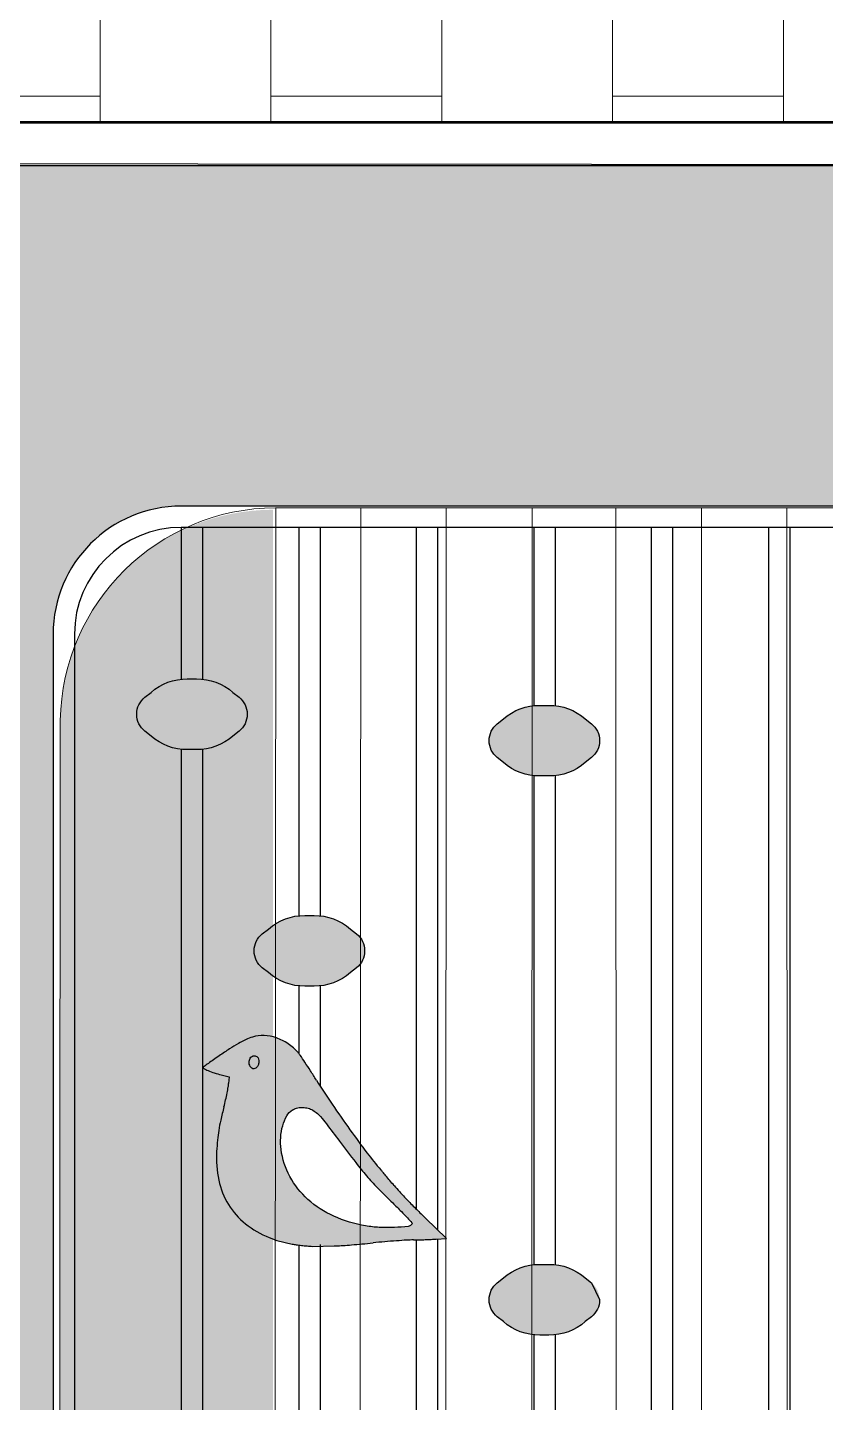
# Model space of a CAD drawing. Header units: millimetres. Extents: x 35877 to 3066687, y -650199 to -40525.
# Drawn here: x 147938.86 to 147957.54, y -179670.59 to -179638.39 of the extents above; entities that cross this region are included whole.
import ezdxf

# ---------------------------------------------------------------- set-up
doc = ezdxf.new("R2010")
doc.units = ezdxf.units.MM
doc.header["$MEASUREMENT"] = 0
for name, color, linetype, lineweight in [('A8_FURNITURE', 32, 'Continuous', 30), ('dim05', 1, 'Continuous', 13), ('Elevation 4.5', 206, 'Continuous', 5), ('FURNITURE', 32, 'Continuous', 9), ('NAME PLATE', 7, 'Continuous', 25), ('wall', 7, 'Continuous', 30)]:
    doc.layers.add(name, color=color, linetype=linetype, lineweight=lineweight)

msp = doc.modelspace()

# ---------------------------------------------------------------- hatches: boundary and pattern name
at = {"layer": 'dim05', "lineweight": 0, "true_color": 0xa47149, "transparency": 33554630}
h = msp.add_hatch(color=35, dxfattribs=at)
h.dxf.hatch_style = 1
h.paths.add_polyline_path([(147979.449789478, -179641.6331547945), (147933.4576986658, -179641.6331547945), (147933.4653480765, -179733.5924795683), (147979.4574388888, -179733.5924795683), (147979.4561995909, -179718.6939470796), (147973.4574388888, -179718.6939470796), (147973.4574388888, -179721.5924795683, -0.4142135623730951), (147970.4574388888, -179724.5924795683), (147942.4598855301, -179724.5924795683, -0.4142135623730951), (147939.4598855301, -179721.5924795683), (147939.4598855301, -179652.5983796132, -0.4142135623730951), (147942.4598855301, -179649.5983796132), (147970.4574388888, -179649.5983796132, -0.4142135623730951), (147973.4574388888, -179652.5983796132), (147973.4574388888, -179679.4940819625), (147979.4529388463, -179679.4940819625)])
at = {"layer": 'Elevation 4.5', "lineweight": 0, "true_color": 0x000000, "transparency": 33554628}
h = msp.add_hatch(color=18, dxfattribs=at)
h.dxf.hatch_style = 1
h.paths.add_polyline_path([(147944.0029299193, -179654.4772906539, 0.2335693837451339), (147943.8128965296, -179654.0771506877), (147943.6682268616, -179653.9628513054, 0.1866468864992515), (147942.818154086, -179653.6463548155), (147942.601820861, -179653.6463548155, 0.1866468864992447), (147941.7517480855, -179653.9628513054), (147941.6070784174, -179654.0771506877, 0.229438131234605), (147941.4170450277, -179654.4694779752, 0.2335693837451812), (147941.6070784174, -179654.8696179413), (147941.7517480855, -179654.9839173236, 0.1866468864992518), (147942.601820861, -179655.3004138136), (147942.818154086, -179655.3004138136, 0.1866468864992437), (147943.6682268616, -179654.9839173236), (147943.8128965296, -179654.8696179413, 0.229438131234605)])
h.paths.add_polyline_path([(147952.0622848692, -179654.6965656847), (147951.9176152012, -179654.5822663024, 0.1866468864992479), (147951.0675424257, -179654.2657698125), (147950.8512092007, -179654.2657698125, 0.186646886499249), (147950.0011364251, -179654.5822663024), (147949.8564667571, -179654.6965656847, 0.2294381312187934), (147949.6664333674, -179655.0888929722, 0.2335693837454127), (147949.8564667571, -179655.4890329383), (147950.0011364251, -179655.6033323206, 0.1866468864992496), (147950.8512092007, -179655.9198288106), (147951.0675424257, -179655.9198288106, 0.1866468864992459), (147951.9176152012, -179655.6033323206), (147952.0622848692, -179655.4890329384, 0.2294381312761696), (147952.252318259, -179655.0967056509, 0.2335693837839362)])
h.paths.add_polyline_path([(147946.5626926428, -179659.618115286), (147946.4180229748, -179659.5038159038, 0.1866468864992447), (147945.5679501992, -179659.1873194138), (147945.3516169743, -179659.1873194138, 0.1866468864992453), (147944.5015441987, -179659.5038159038), (147944.3568745306, -179659.6181152861, 0.2294381312187938), (147944.1668411409, -179660.0104425735, 0.2335693837448415), (147944.3568745306, -179660.4105825397), (147944.5015441987, -179660.524881922, 0.1866468864992492), (147945.3516169743, -179660.8413784119), (147945.5679501992, -179660.8413784119, 0.186646886499244), (147946.4180229748, -179660.524881922), (147946.5626926428, -179660.4105825397, 0.229438131276169), (147946.7527260325, -179660.0182552522, 0.2335693837839357)])
h = msp.add_hatch(color=18, dxfattribs=at)
h.dxf.hatch_style = 1
edge = h.paths.add_edge_path()
edge.add_arc((147926.3950144643, -179675.1305542911), 22.71277757108558, 32.16172456926157, 32.81148210288643)
edge.add_arc((147931.6751256527, -179671.7262570358), 16.43035654375045, 32.81148210665176, 33.63723764329593)
edge.add_arc((147930.6964236078, -179672.3774533625), 17.60590507442646, 33.63732160428831, 34.28730340976625)
edge.add_arc((147944.6853000731, -179662.8394305302), 0.674793347500813, 34.28730343310656, 41.16894355051372)
edge.add_arc((147944.2885834416, -179663.1863500326), 1.201801152872894, 41.16894354354579, 55.9920307366927)
edge.add_arc((147944.3101631324, -179663.154366422), 1.163218327600577, 55.99203073469801, 71.17988011244289)
edge.add_arc((147944.3473994224, -179663.045117339), 1.047797777297143, 71.1799864031716, 87.21540258183099)
edge.add_arc((147944.3612699198, -179662.7599432037), 0.7622865198643559, 87.21540257365744, 107.569980809068)
edge.add_arc((147944.5204765674, -179663.2627400037), 1.289687106465092, 107.5699808175182, 114.984230487483)
edge.add_arc((147945.0840468504, -179664.4721893451), 2.62399560651567, 114.984230472451, 119.3422138767468)
edge.add_arc((147945.691597787, -179665.5529657895), 3.863832637452334, 119.3422138913767, 122.918402823684)
edge.add_arc((147948.2738029058, -179669.5416374981), 8.615388727239672, 122.9184028174024, 124.8820485785528)
edge.add_arc((147975.7525453533, -179708.9578031178), 56.66448235709579, 124.8820485660495, 125.0486099598604)
edge.add_arc((147962.2726301804, -179689.741209221), 33.19140002734221, 125.0486100054601, 125.297528854635)
edge.add_arc((147982.8902522944, -179718.8631844356), 68.87298886579251, 125.2975288079876, 125.400118313947)
edge.add_arc((147943.1406293563, -179662.9302758962), 0.2543122433924807, 125.400118316436, 130.7660377782542)
edge.add_arc((147942.9857864173, -179662.7506735064), 0.01717651394238802, 130.7660378935498, 241.7913550572283)
edge.add_arc((147943.6641895215, -179661.485915319), 1.452392192579913, 241.7913550735764, 246.6074439563219)
edge.add_arc((147943.7353127309, -179661.3215006762), 1.631530925651959, 246.6074439603124, 252.0734011422824)
edge.add_arc((147943.8999787056, -179660.8124930513), 2.166510967779784, 252.0734011402797, 256.4923487535344)
edge.add_line((147943.3939354481, -179662.9190755906), (147943.5782404053, -179662.9633493274))
edge.add_line((147943.5782404053, -179662.9633493274), (147943.56919121, -179663.1183357186))
edge.add_arc((147942.8173830174, -179663.0744398699), 0.7530885764697608, 350.1867725936558, 356.65846321495945, ccw=False)
edge.add_arc((147938.1254750254, -179662.262891093), 5.514665208493895, 348.6954306194755, 350.18677260226514, ccw=False)
edge.add_arc((147937.4747900072, -179662.1328243579), 6.178222552240888, 347.16117339176003, 348.6954936126226, ccw=False)
edge.add_arc((147937.2236039237, -179662.0755819818), 6.435848517784304, 345.672186875351, 347.1612144690426, ccw=False)
edge.add_arc((147955.1391877363, -179666.6514700044), 12.0548760364553, 165.6721868666316, 167.2040636775351)
edge.add_arc((147947.2764181549, -179664.8656790226), 3.991862026780903, 167.204063686911, 170.6969806769675)
edge.add_arc((147946.6634140175, -179664.7652582384), 3.370687006033028, 170.6970534266985, 174.5650807287393)
edge.add_arc((147949.8141049519, -179665.0650236962), 6.535606071972467, 174.565080738195, 176.9223248547493)
edge.add_arc((147945.8906287006, -179664.8540690218), 2.606462683265474, 176.9223248525256, 191.7869719320551)
edge.add_arc((147945.0948356481, -179665.0201300142), 1.793527977553087, 191.7869719330732, 211.4585563509173)
edge.add_arc((147945.0299397554, -179665.0598337283), 1.717449979413286, 211.4585563533364, 231.6243327161126)
edge.add_arc((147945.3570447104, -179664.6467697415), 2.244346087587395, 231.6243327160234, 248.1267195580764)
edge.add_line((147944.5209022395, -179666.7295455646), (147944.7000163332, -179666.8014519595))
edge.add_line((147944.7000163332, -179666.8014519595), (147945.0592656347, -179666.8832516554))
edge.add_arc((147945.3542340721, -179665.3437849276), 1.567470632925063, 259.1533424034242, 262.434350220214)
edge.add_arc((147945.8972405046, -179661.2554456445), 5.691712875962254, 262.4343501949585, 263.6909855828025)
edge.add_arc((147945.9586868336, -179660.6996734295), 6.250871535311828, 263.6909856047576, 264.9343735003256)
edge.add_arc((147945.8282656027, -179662.1709831922), 4.773792622310335, 264.9343735001598, 266.4562436123144)
edge.add_line((147945.5331937082, -179666.9356477741), (147946.0400334533, -179666.9199339779))
edge.add_line((147946.0400334533, -179666.9199339779), (147946.1659650801, -179666.9199339779))
edge.add_arc((147946.1659650797, -179665.8713577217), 1.048576256143861, 270.0000000222639, 274.4026507890214)
edge.add_arc((147943.9916664262, -179637.6309053717), 29.37260710579882, 274.4026507642312, 274.7970686569487)
edge.add_arc((147944.1953136981, -179640.0580158071), 26.9369681186945, 274.7971488530964, 275.310263421353)
edge.add_arc((147943.2142224332, -179629.5031570026), 37.53732586980061, 275.3103236337591, 275.7105061503938)
edge.add_arc((147948.9221696891, -179686.5835048107), 19.82770500941959, 94.91844812055871, 95.7105061553006, ccw=False)
edge.add_arc((147949.0028126878, -179687.5204413636), 20.76810566715427, 94.15348781103518, 94.9184901770812, ccw=False)
edge.add_arc((147948.8388345984, -179685.2622566566), 18.50397515314464, 93.39746178999599, 94.1535177038175, ccw=False)
edge.add_arc((147947.9293315142, -179669.9421143778), 3.156859616249403, 90.60034834854628, 93.39746178710669, ccw=False)
edge.add_arc((147947.8127220194, -179658.8135965898), 7.972269097740296, 270.6003483631366, 271.0369806123186)
edge.add_line((147947.957002056, -179666.7845600095), (147948.667194461, -179666.7487932847))
edge.add_arc((147964.7914818474, -179649.4404689409), 23.65524752161354, 223.9404505925304, 227.0283183088817, ccw=False)
edge.add_arc((147959.2990215986, -179654.7555639851), 16.01214733226215, 222.896776801858, 223.8834857300156, ccw=False)
edge.add_arc((147950.4042180678, -179663.0201930749), 3.870416654803198, 220.0632280018442, 222.8967767977496, ccw=False)
edge.add_arc((147871.8251324811, -179729.1037816817), 98.80242968147073, 40.06322799918034, 40.1516844981128)
edge.add_arc((147885.0367032915, -179717.9583458499), 81.51757089850346, 40.15175099837433, 40.25570186641909)
edge.add_arc((147888.3281610071, -179715.1714451259), 77.20474009557171, 40.25575072261492, 40.34538112926886)
edge.add_arc((147942.6659436776, -179669.015612778), 5.909891156234724, 40.3453811102247, 40.94446054311418)
edge.add_arc((147953.0042571815, -179660.046233324), 7.776981894013973, 217.2227130501662, 220.944460562683, ccw=False)
edge.add_arc((147966.337444988, -179649.9174597135), 24.52111375975269, 215.641396512841, 217.2227130518501, ccw=False)
edge.add_arc((147968.2303699157, -179648.5601888558), 26.85035160999695, 214.0867432932073, 215.6413965111122, ccw=False)
edge.add_arc((147962.7151045173, -179652.2924435077), 20.19093142486694, 212.1617245665263, 214.0867432949394, ccw=False)
edge = h.paths.add_edge_path(flags=16)
edge.add_arc((147944.2727795608, -179662.5996986265), 0.2322651146118047, 204.4953488956486, 219.9434680252169, ccw=False)
edge.add_arc((147944.2208050672, -179662.6233796728), 0.1751499683182469, 171.290389192147, 204.4953488683468, ccw=False)
edge.add_arc((147944.2115841538, -179662.6219670917), 0.1658214834924032, 136.6978099472737, 171.2903892049318, ccw=False)
edge.add_arc((147944.1739527587, -179662.5865023431), 0.1141120038685766, 93.00279646678632, 136.6978099550661, ccw=False)
edge.add_arc((147944.1732444386, -179662.5729994004), 0.1005904958060329, 45.000014898631775, 93.00279645580622, ccw=False)
edge.add_arc((147944.1767189643, -179662.5695249109), 0.09567680006221069, 11.325878481928214, 45.00003095784922, ccw=False)
edge.add_arc((147944.0168358271, -179662.6015478179), 0.2587353297781608, -4.7066212332899795, 11.325878482564974, ccw=False)
edge.add_arc((147944.0034828938, -179662.6004484534), 0.272133442740565, 339.6071331042216, 355.2933787699598, ccw=False)
edge.add_arc((147944.137943535, -179662.6504348634), 0.1286820390840577, 312.14464819820995, 339.6071330874381, ccw=False)
edge.add_arc((147944.1280473908, -179662.639499726), 0.1434302898713241, 290.55917258419873, 312.14464822246345, ccw=False)
edge.add_arc((147944.1544290553, -179662.7098391532), 0.06830621089635083, 252.9833380006609, 290.55917254643856, ccw=False)
edge.add_arc((147944.1589686982, -179662.6950060792), 0.08381841382622764, 219.9434680186553, 252.98333803240502, ccw=False)
edge = h.paths.add_edge_path(flags=16)
edge.add_arc((147945.241207924, -179664.0095498251), 0.3224896342936749, 104.54598176385619, 123.51146245731499, ccw=False)
edge.add_arc((147945.2856958721, -179664.1810042017), 0.4996217341068242, 90.8832227233267, 104.5459817776453, ccw=False)
edge.add_arc((147945.2862787643, -179664.2188141702), 0.5374361954011544, 77.69642233482853, 90.88322270792588, ccw=False)
edge.add_arc((147945.3019500152, -179664.1469608806), 0.4638938039961975, 62.970975317138425, 77.69642235515062, ccw=False)
edge.add_arc((147945.229942147, -179664.2881074718), 0.622347246046015, 51.14747338085027, 62.970975305511615, ccw=False)
edge.add_arc((147945.118135567, -179664.4269060504), 0.8005767519077509, 41.35852815053022, 51.14747337910302, ccw=False)
edge.add_arc((147943.4664622084, -179665.8809286167), 3.00107817356593, 37.224918750188124, 41.3585281564371, ccw=False)
edge.add_arc((147892.0088058475, -179704.9747008868), 67.62470719938264, 36.79428501611818, 37.22491874805053, ccw=False)
edge.add_arc((147980.6022463656, -179638.7121209398), 43.00768952093476, 216.7942850155055, 217.637653555101)
edge.add_arc((147952.3909720434, -179660.4672769324), 7.382378137841509, 217.6376535555531, 220.7440865039881)
edge.add_arc((147951.289423781, -179661.4162335571), 5.928443046414641, 220.7440865036091, 224.3298438756137)
edge.add_arc((147961.7912682203, -179651.1572280377), 20.60958506176154, 224.3298438766727, 225.7480068876762)
edge.add_arc((147934.46550918, -179679.2059521643), 18.5494245306522, 44.86726686309112, 45.748006887651115, ccw=False)
edge.add_arc((147943.8745699496, -179669.8403853422), 5.27372242245683, 42.62086097932121, 44.86726685715291, ccw=False)
edge.add_arc((147942.0934272975, -179671.4794272258), 7.694244565161012, 41.450303158881525, 42.62086099310898, ccw=False)
edge.add_arc((147947.8445880827, -179666.4001161839), 0.02122358009796283, -32.61788156688658, 41.45030317844203, ccw=False)
edge.add_arc((147947.7568473059, -179666.3439650257), 0.125393616470867, 275.88485687641503, 327.3821184445491, ccw=False)
edge.add_arc((147947.2268512828, -179661.2020086152), 5.294591959775962, 272.4032081349221, 275.8848568685409, ccw=False)
edge.add_arc((147947.2806741161, -179662.4844662135), 4.011005426326134, 267.33728693384694, 272.40320813495885, ccw=False)
edge.add_arc((147947.2195307037, -179663.7991918226), 2.694858799206424, 260.5119849194672, 267.33728693438877, ccw=False)
edge.add_arc((147947.2754056655, -179663.4648666262), 3.033820962743133, 245.8124506496482, 260.51198491980324, ccw=False)
edge.add_arc((147946.9863504986, -179664.1084175277), 2.328334852051495, 227.8874133910659, 245.81245064905892, ccw=False)
edge.add_arc((147946.7883780843, -179664.3274212052), 2.033113430747092, 208.563410003735, 227.8874133889282, ccw=False)
edge.add_arc((147946.6069806298, -179664.4261693119), 1.826579595609213, 187.620794974303, 208.563486297588, ccw=False)
edge.add_arc((147946.2086673126, -179664.4794628005), 1.424716814798801, 176.1607285301803, 187.6207949680533, ccw=False)
edge.add_arc((147946.0954709518, -179664.4718663738), 1.311265848237073, 163.965792939255, 176.1607285358748, ccw=False)
edge.add_arc((147945.8394187396, -179664.3982791161), 1.044849219870216, 150.4171642868732, 163.9657929342519, ccw=False)
edge.add_arc((147945.2933410486, -179664.0882801583), 0.4169159444802546, 123.51146246436971, 150.4171642894861, ccw=False)
h = msp.add_hatch(color=18, dxfattribs=at)
h.dxf.hatch_style = 1
h.paths.add_polyline_path([(147952.252318259, -179668.1902284608, 0.2335693837455621), (147952.0622848693, -179667.7900884947), (147951.9176152012, -179667.6757891124, 0.1866468864992518), (147951.0675424257, -179667.3592926225), (147950.8512092007, -179667.3592926225, 0.1866468864992447), (147950.0011364251, -179667.6757891124), (147949.8564667571, -179667.7900884947, 0.2294381312187929), (147949.6664333674, -179668.1824157822, 0.2335693837448415), (147949.8564667571, -179668.5825557483), (147950.0011364251, -179668.6968551306, 0.1866468864992493), (147950.8512092007, -179669.0133516205), (147951.0675424257, -179669.0133516205, 0.1866468864992456), (147951.9176152012, -179668.6968551306), (147952.0622848692, -179668.5825557483, 0.2294381312761698)])
at = {"layer": 'NAME PLATE', "lineweight": 0, "true_color": 0xc08768, "transparency": 33554687}
h = msp.add_hatch(dxfattribs=at)
h.set_pattern_fill('AR-B816', color=23, scale=0.5, angle=90)
h.set_pattern_definition([(90, (360.5547023190011, 67.99828202393837), (-4, 2.449293598294706e-16), []), (180, (360.5547023190011, 67.99828202393837), (-4, -3.999999999999999), [4, -4])])
h.paths.add_polyline_path([(147980.4653480767, -179609.5924795684), (147923.4653480765, -179609.5924795684), (147923.4653480765, -179679.3969649628), (147932.4608884513, -179679.3969649628), (147932.4576953187, -179640.5924795684), (147980.4653480767, -179640.5924795684)])
h.paths.add_polyline_path([(147932.4621366953, -179694.5662272649), (147923.4653480765, -179694.5662272649), (147923.4653480765, -179733.5924795683), (147932.4653480765, -179733.5924795683)])
at = {"layer": 'NAME PLATE', "lineweight": 0, "true_color": 0x000000, "transparency": 33554687}
h = msp.add_hatch(color=18, dxfattribs=at)
h.dxf.hatch_style = 1
h.set_gradient(color1=(153, 155, 55), color2=(229, 232, 120), name='INVCYLINDER')
h.paths.add_polyline_path([(147973.7094641977, -179654.6665590315, 0.4109880837196706), (147968.6722667083, -179649.6845928306), (147968.6722667083, -179692.6306767854), (147973.7094641977, -179692.6270269951)], flags=17)
h.paths.add_polyline_path([(147973.7096314156, -179696.6445647511, 0.9852287181319922), (147973.6472284243, -179692.6461028035), (147968.6722667083, -179692.6306767854), (147968.6722667083, -179719.5914361134), (147944.6101229017, -179719.5914361134), (147944.6101229017, -179649.6842894712, 0.4142438736979137), (147939.6274416294, -179654.6665590745), (147939.5801754975, -179719.6160929557, 0.4139882622943566), (147944.580174018, -179724.6199393746), (147968.6294879146, -179724.6384401274, 0.4196556007892562), (147973.7381257069, -179719.6112108399)])

# ---------------------------------------------------------------- linework, layer by layer
at = {"layer": 'A8_FURNITURE', "linetype": 'ByBlock', "lineweight": 15, "transparency": 33554687}
for p, q in [((147946.6652153605, -179640.6165913448, -47.94759825329882), (147946.6652157094, -179640.6159882406, -47.9481546951504)), ((147948.6638348582, -179640.6181288509, -47.94759825329882), (147948.6638349804, -179640.6176792935, -47.94801302720907)), ((147950.6783974846, -179640.6188682201, -47.94759825329882), (147950.6783972643, -179640.6196786215, -47.94685055477468)), ((147944.6738112836, -179649.6373076803, 531.9840777681574), (147944.611659885, -179719.5434941781, -260.0136148767915)), ((147944.6645807718, -179649.6373070667, -42.33362148404757), (147968.6722070424, -179649.6389029191, 42.33362148404757)), ((147946.6601927699, -179649.6374397205, 2.395492587626329), (147946.6194268127, -179719.5450387212, -1.503754232695003)), ((147948.6614758391, -179649.6375727512, 2.394176148815795), (147948.6485950267, -179696.5943430051)), ((147950.67603863, -179649.6377066647, 2.393617538788078), (147950.6642701192, -179692.5987159386, -0.000630084406848308)), ((147952.6485948717, -179692.5961334394), (147952.6347704261, -179649.6378368669, -487.9421630689676)), ((147954.6485947942, -179692.5955767256), (147954.6347706504, -179649.6379698124, -487.9134593371583)), ((147956.6485947168, -179692.5950200119), (147956.6347708747, -179649.6381027579, -487.884758061))]:
    msp.add_line(p, q, dxfattribs=at)
for points in [[(147968.6727830005, -179640.6346090757), (147968.6727830727, -179640.6335214149), (147944.6652159523, -179640.6150527773)], [(147939.5835147917, -179719.7532094898), (147939.6273832826, -179654.619273268)]]:
    msp.add_lwpolyline(points, dxfattribs=at)
at = {"layer": 'A8_FURNITURE', "linetype": 'ByBlock', "transparency": 33554687}
msp.add_lwpolyline([(147933.6313046656, -179641.5729938052), (147979.6909194659, -179641.6119653316), (147979.623685045, -179733.6250563795)], dxfattribs=at)
at = {"layer": 'A8_FURNITURE', "linetype": 'ByBlock', "lineweight": 15, "transparency": 33554687}
msp.add_arc((147944.6952665322, -179654.7058366599, -42.33362148404757), 5.068622480763499, 90.34687438484943, 179.0214386323022, dxfattribs=at)
at = {"layer": 'Elevation 4.5', "color": 18, "lineweight": 30, "true_color": 0x000000, "transparency": 33554687}
for p, q in [((147980.449789478, -179640.6331547945), (147932.4576986658, -179640.6331547945)), ((147942.4599874735, -179650.0983796132), (147942.4599874735, -179653.6525792679)), ((147942.9599874735, -179650.0983796132), (147942.9599874735, -179653.6525792679)), ((147945.2097835867, -179650.0983796132), (147945.2097835867, -179659.1935438663)), ((147945.7097835867, -179650.0983796132), (147945.7097835867, -179659.1935438662)), ((147947.9595796999, -179650.0983796132), (147947.9595796999, -179666.0610554463)), ((147948.4595796999, -179650.0983796132), (147948.4595796999, -179666.5483109608)), ((147950.7093758132, -179650.0983796132), (147950.7093758132, -179654.2719942649)), ((147951.2093758132, -179650.0983796132), (147951.2093758132, -179654.2719942649)), ((147953.4591719264, -179650.0983796132), (147953.4591719264, -179682.5744744707)), ((147953.9591719264, -179650.0983796132), (147953.9591719264, -179678.4195349333)), ((147956.2089680396, -179650.0983796132), (147956.2089680396, -179659.6533592092)), ((147956.7089680396, -179650.0983796132), (147956.7089680396, -179659.6364310717)), ((147942.4599874735, -179655.2941893612), (147942.4599874735, -179672.0162391881)), ((147942.9599874735, -179655.2941893612), (147942.9599874735, -179672.0162391881)), ((147950.7093758132, -179655.9136043581), (147950.7093758132, -179667.3655170749)), ((147951.2093758132, -179655.9136043581), (147951.2093758132, -179667.3655170749)), ((147956.2089680396, -179659.6533592092), (147956.2089680396, -179671.5664626086)), ((147956.7089680396, -179659.6364310717), (147956.7089680396, -179671.5664626086)), ((147945.2097835867, -179660.8351539595), (147945.2097835867, -179662.4148565016)), ((147945.7097835867, -179660.8351539595), (147945.7097835867, -179663.1778820314)), ((147943.3939350434, -179662.9190754934), (147943.5782404053, -179662.9633493274)), ((147943.5782404053, -179662.9633493274), (147943.569191249, -179663.11833505)), ((147948.667194461, -179666.7487932847), (147948.1764057381, -179666.2748652113)), ((147944.5209037486, -179666.7295461704), (147944.7000163332, -179666.8014519595)), ((147948.4265344435, -179666.765593245), (147948.667194461, -179666.7487932847)), ((147948.4595796999, -179666.7632864265), (147948.4595796999, -179705.2811886262)), ((147944.7000163332, -179666.8014519595), (147945.0592656347, -179666.8832516554)), ((147945.2097835867, -179666.9054897548), (147945.2097835867, -179681.686747843)), ((147945.5331937082, -179666.9356477741), (147946.0400334533, -179666.9199339779)), ((147945.7097835867, -179666.8885616173), (147945.7097835867, -179681.686747843)), ((147946.0400334533, -179666.9199339779), (147946.1659661212, -179666.9199339779)), ((147947.9595796999, -179666.7845129354), (147947.9595796999, -179705.2713063757)), ((147950.7093758132, -179669.0071271681), (147950.7093758132, -179681.7155130072)), ((147951.2093758132, -179669.0071271681), (147951.2093758132, -179682.5490777495))]:
    msp.add_line(p, q, dxfattribs=at)
msp.add_lwpolyline([(147980.449789478, -179640.6331547945), (147932.4576986658, -179640.6331547945), (147932.4653480765, -179733.5924795683), (147980.4574388888, -179733.5924795683)], close=True, dxfattribs=at)
msp.add_lwpolyline([(147972.9574388888, -179679.4940819625), (147972.9574388888, -179652.5983796132, 0.4142135623730951), (147970.4574388888, -179650.0983796132), (147942.4598855301, -179650.0983796132, 0.4142135623730951), (147939.9598855301, -179652.5983796132), (147939.9598855301, -179721.5924795683, 0.4142135623730951), (147942.4598855301, -179724.0924795683), (147970.4574388888, -179724.0924795683, 0.4142135623730951), (147972.9574388888, -179721.5924795683), (147972.9574388888, -179718.6939470796)], format="xyb", dxfattribs=at)
for points in [[(147944.0029299193, -179654.4694779752), (147944.0029299193, -179654.4772906539, -0.2294381312374742), (147943.8128965296, -179654.8696179413), (147943.6682268616, -179654.9839173236, -0.1866468864992491), (147942.818154086, -179655.3004138136), (147942.601820861, -179655.3004138136, -0.1866468864992491), (147941.7517480855, -179654.9839173236), (147941.6070784174, -179654.8696179413, -0.2294381312374742), (147941.4170450277, -179654.4772906539), (147941.4170450277, -179654.4694779752, -0.2294381312374741), (147941.6070784174, -179654.0771506877), (147941.7517480855, -179653.9628513054, -0.1866468864992491), (147942.601820861, -179653.6463548155), (147942.818154086, -179653.6463548155, -0.1866468864992491), (147943.6682268616, -179653.9628513054), (147943.8128965296, -179654.0771506877, -0.2294381312374741)], [(147952.252318259, -179655.0888929722), (147952.252318259, -179655.0967056509, -0.2294381312374742), (147952.0622848693, -179655.4890329383), (147951.9176152012, -179655.6033323206, -0.1866468864992491), (147951.0675424257, -179655.9198288106), (147950.8512092007, -179655.9198288106, -0.1866468864992491), (147950.0011364251, -179655.6033323206), (147949.8564667571, -179655.4890329383, -0.2294381312374742), (147949.6664333674, -179655.0967056509), (147949.6664333674, -179655.0888929722, -0.2294381312374741), (147949.8564667571, -179654.6965656847), (147950.0011364251, -179654.5822663024, -0.1866468864992491), (147950.8512092007, -179654.2657698125), (147951.0675424257, -179654.2657698125, -0.1866468864992491), (147951.9176152012, -179654.5822663024), (147952.0622848693, -179654.6965656847, -0.2294381312374741)], [(147946.7527260325, -179660.0104425735), (147946.7527260325, -179660.0182552522, -0.2294381312374742), (147946.5626926429, -179660.4105825397), (147946.4180229748, -179660.524881922, -0.1866468864992491), (147945.5679501992, -179660.8413784119), (147945.3516169743, -179660.8413784119, -0.1866468864992491), (147944.5015441987, -179660.524881922), (147944.3568745306, -179660.4105825397, -0.2294381312374742), (147944.1668411409, -179660.0182552522), (147944.1668411409, -179660.0104425735, -0.2294381312374741), (147944.3568745307, -179659.6181152861), (147944.5015441987, -179659.5038159038, -0.1866468864992491), (147945.3516169743, -179659.1873194138), (147945.5679501992, -179659.1873194138, -0.1866468864992491), (147946.4180229748, -179659.5038159038), (147946.5626926429, -179659.6181152861, -0.2294381312374741)], [(147944.2443726418, -179662.5018711602, -0.147998), (147944.2705325763, -179662.5507351193, -0.070065), (147944.274699036, -179662.6227736609, -0.06855499999999999), (147944.2585605739, -179662.6952745456, -0.120405), (147944.2242898081, -179662.7458465415, -0.09446399999999999), (147944.1784164405, -179662.7737949488, -0.16544), (147944.1344393907, -179662.7751549381, -0.145171), (147944.0947069725, -179662.7488201768, -0.06750700000000001), (147944.0614196601, -179662.6960006298, -0.145904), (147944.0476745348, -179662.5968593001, -0.152099), (147944.09090836, -179662.5082388314, -0.193), (147944.1679755154, -179662.4725469923, -0.212568)], [(147945.5127623793, -179663.7337350241, -0.051635), (147945.6203503447, -179663.8034451834, -0.042739), (147945.7190403105, -179663.8979101857, -0.018038), (147945.8561199246, -179664.0654379935, -0.001879), (147946.1620697743, -179664.4713055986, 0.00368), (147946.5449606881, -179664.9754537483, 0.013555), (147946.797849261, -179665.2856256651, 0.015647), (147947.0486419923, -179665.5589629442, 0.006188), (147947.4095885619, -179665.9194191562, -0.003843), (147947.6122908111, -179666.1199564757, -0.009801), (147947.7552326786, -179666.2693063773, -0.005108), (147947.8604957897, -179666.3860667993, -0.334926), (147947.8624643817, -179666.4115563888, -0.228559), (147947.769703809, -179666.4686978176, -0.015192), (147947.4488773045, -179666.4919432524, -0.022109), (147947.0943342404, -179666.4911408921, -0.029789), (147946.775312217, -179666.4571861573, -0.06422699999999999), (147946.0323780932, -179666.2323478074, -0.078375), (147945.4249802894, -179665.8356309635, -0.084521), (147945.0026950523, -179665.2994738434, -0.091628), (147944.7965346553, -179664.668405544, -0.050044), (147944.7871470353, -179664.3840788207, -0.053263), (147944.8352173228, -179664.1096800744, -0.059186), (147944.9307730443, -179663.882456576, -0.11794), (147945.0631592961, -179663.7406664854, -0.082944), (147945.1602139731, -179663.697396747, -0.059685), (147945.2779945253, -179663.6814418267, -0.057602), (147945.4008021905, -179663.6937217507, -0.06434)], [(147952.252318259, -179668.1824157822), (147952.252318259, -179668.1902284608, -0.2294381312374742), (147952.0622848693, -179668.5825557483), (147951.9176152013, -179668.6968551306, -0.1866468864992491), (147951.0675424257, -179669.0133516205), (147950.8512092007, -179669.0133516205, -0.1866468864992491), (147950.0011364252, -179668.6968551306), (147949.8564667571, -179668.5825557483, -0.2294381312374742), (147949.6664333674, -179668.1902284608), (147949.6664333674, -179668.1824157822, -0.2294381312374741), (147949.8564667571, -179667.7900884947), (147950.0011364252, -179667.6757891124, -0.1866468864992491), (147950.8512092007, -179667.3592926225), (147951.0675424257, -179667.3592926225, -0.1866468864992491), (147951.9176152013, -179667.6757891124), (147952.0622848693, -179667.7900884947)]]:
    msp.add_lwpolyline(points, format="xyb", close=True, dxfattribs=at)
for centre, radius, start, end in [((147945.6915977868, -179665.5529657901), 3.863832637864203, 119.3423003619373, 122.918412658067), ((147945.0840468507, -179664.4721893445), 2.623995605995932, 114.9842620505944, 119.342341224316), ((147944.5204765673, -179663.2627400038), 1.289687106467398, 107.5700582270574, 114.9842947078573), ((147944.3612699198, -179662.7599432038), 0.7622865199143046, 87.21550114132428, 107.5701117891632), ((147944.3473994223, -179663.045117339), 1.04779777737952, 71.1789409371, 87.21547428581299), ((147944.3101631324, -179663.1543664221), 1.163218327678083, 55.99033052553819, 71.17893838429315), ((147944.2885834415, -179663.1863500326), 1.201801152876731, 41.1689543722624, 55.99038510698821), ((147962.272630164, -179689.7412092322), 33.19140002708405, 125.0486907877684, 125.297354372452), ((147975.7525453605, -179708.9578031079), 56.66448235315305, 124.8820412123019, 125.0486573099152), ((147948.2738029049, -179669.541637498), 8.615388726649833, 122.9184072270333, 124.8820001330468), ((147944.6853000729, -179662.8394305302), 0.6747933476355904, 34.28728766470125, 41.16896283715801), ((147930.6964236108, -179672.3774533653), 17.60590507348274, 33.63963304974336, 34.28730281757614), ((147942.9857864173, -179662.7506735064), 0.01717651394821247, 130.7660965104168, 241.7913230660649), ((147943.1406293563, -179662.9302758964), 0.2543122435719983, 125.4002412998839, 130.7660417286936), ((147943.6641895213, -179661.4859153192), 1.452392192378978, 241.7913546969758, 246.6073872706741), ((147982.8902522926, -179718.8631844288), 68.87298885913003, 125.2974447403892, 125.4001187704228), ((147943.7353127309, -179661.3215006758), 1.631530926074752, 246.6073935026646, 252.073291035824), ((147943.8999787054, -179660.8124930515), 2.166510967498774, 252.0733182190875, 256.4923377517712), ((147931.6751256525, -179671.7262570349), 16.43035654344781, 32.81145026823965, 33.63971445102057), ((147926.3950144636, -179675.1305542911), 22.7127775716815, 32.16172667348525, 32.81145907321697), ((147938.1254750245, -179662.2628910931), 5.514665209368815, 348.6964097871128, 350.1867665950329), ((147942.8173830174, -179663.0744398698), 0.7530885764547112, 350.1867285793641, 356.6585141558094), ((147962.7151045177, -179652.2924435081), 20.19093142500675, 212.1617221963796, 214.0865859447744), ((147937.2236039243, -179662.0755819813), 6.435848517269968, 345.6721553977516, 347.1611371658557), ((147937.4747900076, -179662.132824357), 6.178222552010446, 347.1610928608857, 348.696367604311), ((147955.1391877368, -179666.6514700028), 12.05487603655545, 165.6722036769516, 167.2040408262532), ((147968.230369916, -179648.5601888548), 26.85035161077118, 214.0866249709601, 215.6411502206616), ((147947.2764181547, -179664.8656790229), 3.991862026580391, 167.2039946496217, 170.6960167389344), ((147949.8141049519, -179665.065023696), 6.535606071959995, 174.5650762340503, 176.9223706527605), ((147946.6634140179, -179664.7652582379), 3.370687006320364, 170.6959118642015, 174.5650719962684), ((147966.3374449879, -179649.917459714), 24.5211137593664, 215.6411268245685, 217.2226944170251), ((147945.8906287005, -179664.8540690218), 2.606462683102706, 176.9224396811573, 191.7870045928493), ((147953.0042571816, -179660.0462333234), 7.776981894470183, 217.2226542962438, 220.9444901039445), ((147942.6659436784, -179669.0156127781), 5.909891155698539, 40.34533837241824, 40.94442167811231), ((147945.094835648, -179665.0201300142), 1.793527977537208, 191.7870193976386, 211.4572634356009), ((147888.3281609979, -179715.1714451235), 77.20474010099319, 40.25393379182105, 40.34537785101455), ((147885.0367032895, -179717.9583458547), 81.51757090312233, 40.15176540673675, 40.25398107157926), ((147871.825132474, -179729.1037816945), 98.8024296951526, 40.06323170779851, 40.15169638766522), ((147950.4042180678, -179663.0201930746), 3.870416655076666, 220.0631333865132, 222.8968382302357), ((147959.2990215999, -179654.7555639874), 16.01214733164903, 222.8967916425021, 223.8834188702521), ((147945.0299397554, -179665.0598337284), 1.717449979410189, 211.4572061628552, 231.6246694259533), ((147960.5664466417, -179653.5366208412), 17.77060933858912, 223.8833701468434, 224.8626636515222), ((147958.2726363572, -179655.8194618978), 14.53441884502409, 224.8626611529613, 226.0012335160831), ((147945.3570447104, -179664.6467697416), 2.244346087537092, 231.6245903782491, 248.1267610720838), ((147948.0592099403, -179661.5036808517), 5.274717938023607, 272.7650550723691, 273.9932356462569), ((147945.3542340724, -179665.3437849278), 1.567470632715429, 259.1533423915523, 262.4343329288669), ((147945.8972405032, -179661.2554456443), 5.691712876012644, 262.4343454510102, 263.6911730712476), ((147945.9586868347, -179660.6996734303), 6.250871534586711, 263.6911562976171, 264.9344625167762), ((147945.8282656025, -179662.1709831931), 4.773792621397258, 264.9344900735409, 266.4562436128342), ((147946.16596508, -179665.8713577221), 1.048576255737577, 270.0000568976769, 274.4025813558506), ((147943.9916664234, -179637.6309053719), 29.37260710572787, 274.4026482911932, 274.7970720492513), ((147944.1953136979, -179640.0580158037), 26.93696812207203, 274.7971525442704, 275.3102926893753), ((147943.2142224299, -179629.5031570038), 37.53732586885415, 275.3103446406357, 275.7104979593758), ((147948.9221696886, -179686.5835048106), 19.8277050092522, 94.91846796861455, 95.71052167073682), ((147949.0028126871, -179687.5204413639), 20.7681056674129, 94.15349871873478, 94.91850912463026), ((147948.8388345991, -179685.2622566575), 18.50397515404232, 93.39745758670374, 94.15352995009498), ((147947.9293315142, -179669.9421143782), 3.156859616601853, 90.60039606350732, 93.39743714020692), ((147947.8127220203, -179658.8135965907), 7.972269096788517, 270.6003294621803, 271.5234740689023), ((147947.6629363214, -179653.1817925179), 13.60606469751603, 271.5234857007015, 272.1420494343367), ((147947.6822390643, -179653.6983434907), 13.08915319337521, 272.1421279045548, 272.7650460839433)]:
    msp.add_arc(centre, radius, start, end, dxfattribs=at)
at = {"layer": 'FURNITURE', "lineweight": 30, "transparency": 33554687}
msp.add_lwpolyline([(147979.4574388888, -179733.5924795683), (147979.449789478, -179641.6331547945), (147933.4576986658, -179641.6331547945), (147933.4653480765, -179733.5924795683)], dxfattribs=at)
msp.add_lwpolyline([(147973.4574388888, -179679.4940819625), (147973.4574388888, -179652.5983796132, 0.414213562373095), (147970.4574388888, -179649.5983796132), (147942.4598855301, -179649.5983796132, 0.414213562373095), (147939.4598855301, -179652.5983796132), (147939.4598855301, -179721.5924795683, 0.414213562373095), (147942.4598855301, -179724.5924795683), (147970.4574388888, -179724.5924795683, 0.414213562373095), (147973.4574388888, -179721.5924795683), (147973.4574388888, -179718.6939470796)], format="xyb", dxfattribs=at)
at = {"layer": 'wall', "transparency": 33554687}
msp.add_lwpolyline([(147932.4653480765, -179640.5924795684), (147980.4653480767, -179640.5924795684), (147980.4653480767, -179733.5924795683), (147932.4653480765, -179733.5924795683)], close=True, dxfattribs=at)

doc.saveas('drawing.dxf')
